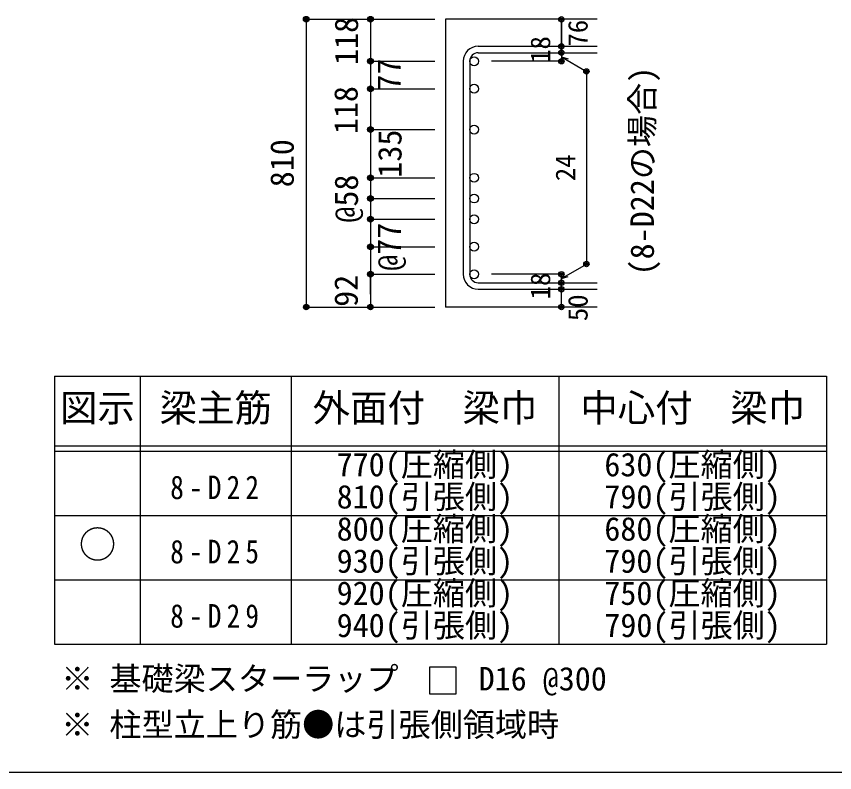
# Model space of a CAD drawing. Units: millimetres at full size, sheet at 1:30, with parts at other scales. Extents: x -5973 to 5954, y -4195 to 4201.
# Drawn here: x 1340 to 3633, y -4195 to -2078 of the extents above; entities that cross this region are included whole.
import ezdxf
from ezdxf.enums import TextEntityAlignment as Align

# ---------------------------------------------------------------- set-up
doc = ezdxf.new("R2010")
doc.units = ezdxf.units.MM
doc.header["$LTSCALE"] = 30
doc.header["$PDMODE"] = 32
doc.header["$PDSIZE"] = 15
for name, color, linetype in [('0-1_躯体線', 2, 'Continuous'), ('0-5_基礎梁筋', 7, 'Continuous'), ('0-6_スタラップ筋', 7, 'Continuous'), ('0-7_文字', 4, 'Continuous'), ('0-D_寸法', 4, 'Continuous'), ('6-7_文字', 7, 'Continuous'), ('6-E_枠', 7, 'Continuous'), ('F-0_枠', 6, 'Continuous')]:
    doc.layers.add(name, color=color, linetype=linetype)
doc.styles.add('ＭＳ ゴシック', font='')
doc.styles.get('ＭＳ ゴシック').set_extended_font_data('MS Gothic')

msp = doc.modelspace()

# ---------------------------------------------------------------- linework, layer by layer
at = {"layer": '0-1_躯体線'}
for p, q in [((2967.44, -2085.68), (2542.44, -2085.68)), ((2542.44, -2085.68), (2542.44, -2891.68)), ((2967.44, -2891.68), (2542.44, -2891.68))]:
    msp.add_line(p, q, dxfattribs=at)
at = {"layer": '0-5_基礎梁筋', "color": 3}
for centre in [(2622.94, -2203.38), (2622.94, -2280.38), (2622.94, -2394.68), (2622.94, -2529.68), (2622.94, -2587.68), (2622.94, -2645.68), (2622.94, -2722.68), (2622.94, -2799.68)]:
    msp.add_circle(centre, 12.5, dxfattribs=at)
at = {"layer": '0-6_スタラップ筋'}
for p, q in [((2634.44, -2161.38), (2967.44, -2161.38)), ((2634.44, -2179.38), (2967.44, -2179.38)), ((2592.44, -2203.38), (2592.44, -2799.68)), ((2610.44, -2203.38), (2610.44, -2799.68)), ((2634.44, -2823.68), (2967.44, -2823.68)), ((2634.44, -2841.68), (2967.44, -2841.68))]:
    msp.add_line(p, q, dxfattribs=at)
for centre, radius, start, end in [((2634.44, -2203.38), 42, 90, 180), ((2634.44, -2203.38), 24, 90, 180), ((2634.44, -2799.68), 42, 180, 270), ((2634.44, -2799.68), 24, 180, 270)]:
    msp.add_arc(centre, radius, start, end, dxfattribs=at)
at = {"layer": '0-D_寸法'}
for p, q in [((2152.44, -2085.68), (2332.44, -2085.68)), ((2152.44, -2085.68), (2332.44, -2085.68)), ((2152.44, -2085.68), (2152.44, -2891.68)), ((2332.44, -2085.68), (2512.44, -2085.68)), ((2332.44, -2085.68), (2512.44, -2085.68)), ((2332.44, -2085.68), (2332.44, -2891.68)), ((2867.44, -2161.38), (2867.44, -2085.68)), ((2867.44, -2085.68), (2867.44, -2161.38)), ((2867.44, -2179.38), (2867.44, -2161.38)), ((2867.44, -2179.38), (2867.44, -2203.38)), ((2867.44, -2191.38), (2937.5, -2231.83)), ((2867.44, -2191.38), (2886.76, -2196.55)), ((2332.44, -2203.38), (2512.44, -2203.38)), ((2332.44, -2203.38), (2512.44, -2203.38)), ((2867.44, -2203.38), (2671.35, -2203.38)), ((2937.5, -2231.83), (2937.5, -2771.23)), ((2332.44, -2280.38), (2512.44, -2280.38)), ((2332.44, -2280.38), (2512.44, -2280.38)), ((2332.44, -2394.68), (2512.44, -2394.68)), ((2332.44, -2394.68), (2512.44, -2394.68)), ((2332.44, -2529.68), (2512.44, -2529.68)), ((2332.44, -2529.68), (2512.44, -2529.68)), ((2332.44, -2587.68), (2512.44, -2587.68)), ((2332.44, -2587.68), (2512.44, -2587.68)), ((2332.44, -2645.68), (2512.44, -2645.68)), ((2332.44, -2645.68), (2512.44, -2645.68)), ((2332.44, -2722.68), (2512.44, -2722.68)), ((2332.44, -2722.68), (2512.44, -2722.68)), ((2867.44, -2811.68), (2937.5, -2771.23)), ((2332.44, -2855.64), (2332.44, -2799.68)), ((2332.44, -2799.68), (2512.44, -2799.68)), ((2332.44, -2799.68), (2512.44, -2799.68)), ((2867.44, -2799.68), (2671.35, -2799.68)), ((2867.44, -2823.68), (2867.44, -2799.68)), ((2867.44, -2811.68), (2886.76, -2806.5))]:
    msp.add_line(p, q, dxfattribs=at)
for points in [[(2867.44, -2891.68), (2867.44, -2841.68), (2867.44, -2823.68)], [(2152.44, -2891.68), (2332.44, -2891.68), (2512.44, -2891.68)]]:
    msp.add_lwpolyline(points, dxfattribs=at)
for centre, radius in [((2152.44, -2085.68), 8), ((2152.44, -2085.68), 7.2), ((2152.44, -2085.68), 6.4), ((2152.44, -2085.68), 5.6), ((2152.44, -2085.68), 4.8), ((2152.44, -2085.68), 4), ((2152.44, -2085.68), 3.2), ((2152.44, -2085.68), 2.4), ((2152.44, -2085.68), 1.6), ((2152.44, -2085.68), 0.8), ((2332.44, -2085.68), 8), ((2332.44, -2085.68), 7.2), ((2332.44, -2085.68), 6.4), ((2332.44, -2085.68), 5.6), ((2332.44, -2085.68), 4.8), ((2332.44, -2085.68), 4), ((2332.44, -2085.68), 3.2), ((2332.44, -2085.68), 2.4), ((2332.44, -2085.68), 1.6), ((2332.44, -2085.68), 0.8), ((2867.44, -2085.68), 4), ((2867.44, -2085.68), 3.6), ((2867.44, -2085.68), 3.2), ((2867.44, -2085.68), 2.8), ((2867.44, -2085.68), 2.4), ((2867.44, -2085.68), 2), ((2867.44, -2085.68), 1.6), ((2867.44, -2085.68), 1.2), ((2867.44, -2085.68), 0.8), ((2867.44, -2085.68), 0.4), ((2867.44, -2161.38), 4), ((2867.44, -2179.38), 4), ((2867.44, -2161.38), 3.6), ((2867.44, -2179.38), 3.6), ((2867.44, -2161.38), 3.2), ((2867.44, -2179.38), 3.2), ((2867.44, -2161.38), 2.8), ((2867.44, -2179.38), 2.8), ((2867.44, -2161.38), 2.4), ((2867.44, -2179.38), 2.4), ((2867.44, -2161.38), 2), ((2867.44, -2179.38), 2), ((2867.44, -2161.38), 1.6), ((2867.44, -2179.38), 1.6), ((2867.44, -2161.38), 1.2), ((2867.44, -2161.38), 0.8), ((2867.44, -2161.38), 0.4), ((2332.44, -2203.38), 8), ((2332.44, -2203.38), 7.2), ((2332.44, -2203.38), 6.4), ((2332.44, -2203.38), 5.6), ((2332.44, -2203.38), 4.8), ((2332.44, -2203.38), 4), ((2332.44, -2203.38), 3.2), ((2867.44, -2203.38), 4), ((2867.44, -2203.38), 3.6), ((2867.44, -2203.38), 3.2), ((2867.44, -2203.38), 2.8), ((2867.44, -2179.38), 1.2), ((2867.44, -2179.38), 0.8), ((2867.44, -2179.38), 0.4), ((2332.44, -2203.38), 2.4), ((2332.44, -2203.38), 1.6), ((2332.44, -2203.38), 0.8), ((2867.44, -2203.38), 2.4), ((2867.44, -2203.38), 2), ((2867.44, -2203.38), 1.6), ((2867.44, -2203.38), 1.2), ((2867.44, -2203.38), 0.8), ((2867.44, -2203.38), 0.4), ((2937.5, -2231.83), 4), ((2937.5, -2231.83), 3.6), ((2937.5, -2231.83), 3.2), ((2937.5, -2231.83), 2.8), ((2937.5, -2231.83), 2.4), ((2937.5, -2231.83), 2), ((2937.5, -2231.83), 1.6), ((2937.5, -2231.83), 1.2), ((2937.5, -2231.83), 0.8), ((2937.5, -2231.83), 0.4), ((2332.44, -2280.38), 8), ((2332.44, -2280.38), 7.2), ((2332.44, -2280.38), 6.4), ((2332.44, -2280.38), 5.6), ((2332.44, -2280.38), 4.8), ((2332.44, -2280.38), 4), ((2332.44, -2280.38), 3.2), ((2332.44, -2280.38), 2.4), ((2332.44, -2280.38), 1.6), ((2332.44, -2280.38), 0.8), ((2332.44, -2394.68), 8), ((2332.44, -2394.68), 7.2), ((2332.44, -2394.68), 6.4), ((2332.44, -2394.68), 5.6), ((2332.44, -2394.68), 4.8), ((2332.44, -2394.68), 4), ((2332.44, -2394.68), 3.2), ((2332.44, -2394.68), 2.4), ((2332.44, -2394.68), 1.6), ((2332.44, -2394.68), 0.8), ((2332.44, -2529.68), 8), ((2332.44, -2529.68), 7.2), ((2332.44, -2529.68), 6.4), ((2332.44, -2529.68), 5.6), ((2332.44, -2529.68), 4.8), ((2332.44, -2529.68), 4), ((2332.44, -2529.68), 3.2), ((2332.44, -2529.68), 2.4), ((2332.44, -2529.68), 1.6), ((2332.44, -2529.68), 0.8), ((2332.44, -2587.68), 8), ((2332.44, -2587.68), 7.2), ((2332.44, -2587.68), 6.4), ((2332.44, -2587.68), 5.6), ((2332.44, -2587.68), 4.8), ((2332.44, -2587.68), 4), ((2332.44, -2587.68), 3.2), ((2332.44, -2587.68), 2.4), ((2332.44, -2587.68), 1.6), ((2332.44, -2587.68), 0.8), ((2332.44, -2645.68), 8), ((2332.44, -2645.68), 7.2), ((2332.44, -2645.68), 6.4), ((2332.44, -2645.68), 5.6), ((2332.44, -2645.68), 4.8), ((2332.44, -2645.68), 4), ((2332.44, -2645.68), 3.2), ((2332.44, -2645.68), 2.4), ((2332.44, -2645.68), 1.6), ((2332.44, -2645.68), 0.8), ((2332.44, -2722.68), 8), ((2332.44, -2722.68), 7.2), ((2332.44, -2722.68), 6.4), ((2332.44, -2722.68), 5.6), ((2332.44, -2722.68), 4.8), ((2332.44, -2722.68), 4), ((2332.44, -2722.68), 3.2), ((2332.44, -2722.68), 2.4), ((2332.44, -2722.68), 1.6), ((2332.44, -2722.68), 0.8), ((2937.5, -2771.23), 4), ((2937.5, -2771.23), 3.6), ((2937.5, -2771.23), 3.2), ((2937.5, -2771.23), 2.8), ((2937.5, -2771.23), 2.4), ((2937.5, -2771.23), 2), ((2937.5, -2771.23), 1.6), ((2937.5, -2771.23), 1.2), ((2937.5, -2771.23), 0.8), ((2937.5, -2771.23), 0.4), ((2332.44, -2799.68), 8), ((2332.44, -2799.68), 7.2), ((2332.44, -2799.68), 6.4), ((2332.44, -2799.68), 5.6), ((2332.44, -2799.68), 4.8), ((2332.44, -2799.68), 4), ((2332.44, -2799.68), 3.2), ((2867.44, -2799.68), 4), ((2867.44, -2799.68), 3.6), ((2867.44, -2799.68), 3.2), ((2332.44, -2799.68), 2.4), ((2332.44, -2799.68), 1.6), ((2332.44, -2799.68), 0.8), ((2867.44, -2823.68), 4), ((2867.44, -2799.68), 2.8), ((2867.44, -2799.68), 2.4), ((2867.44, -2799.68), 2), ((2867.44, -2799.68), 1.6), ((2867.44, -2799.68), 1.2), ((2867.44, -2799.68), 0.8), ((2867.44, -2799.68), 0.4), ((2867.44, -2841.68), 4), ((2867.44, -2823.68), 3.6), ((2867.44, -2841.68), 3.6), ((2867.44, -2823.68), 3.2), ((2867.44, -2841.68), 3.2), ((2867.44, -2823.68), 2.8), ((2867.44, -2841.68), 2.8), ((2867.44, -2823.68), 2.4), ((2867.44, -2841.68), 2.4), ((2867.44, -2823.68), 2), ((2867.44, -2841.68), 2), ((2867.44, -2823.68), 1.6), ((2867.44, -2841.68), 1.6), ((2867.44, -2823.68), 1.2), ((2867.44, -2841.68), 1.2), ((2867.44, -2823.68), 0.8), ((2867.44, -2841.68), 0.8), ((2867.44, -2823.68), 0.4), ((2867.44, -2841.68), 0.4), ((2152.44, -2891.68), 7.2), ((2152.44, -2891.68), 6.4), ((2152.44, -2891.68), 5.6), ((2152.44, -2891.68), 4.8), ((2152.44, -2891.68), 4), ((2152.44, -2891.68), 3.2), ((2332.44, -2891.68), 7.2), ((2332.44, -2891.68), 6.4), ((2332.44, -2891.68), 5.6), ((2332.44, -2891.68), 4.8), ((2332.44, -2891.68), 4), ((2332.44, -2891.68), 3.2), ((2867.44, -2891.68), 4), ((2867.44, -2891.68), 3.6), ((2867.44, -2891.68), 3.2), ((2152.44, -2891.68), 2.4), ((2152.44, -2891.68), 1.6), ((2152.44, -2891.68), 0.8), ((2332.44, -2891.68), 2.4), ((2332.44, -2891.68), 1.6), ((2332.44, -2891.68), 0.8), ((2867.44, -2891.68), 2.8), ((2867.44, -2891.68), 2.4), ((2867.44, -2891.68), 2), ((2867.44, -2891.68), 1.6), ((2867.44, -2891.68), 1.2), ((2867.44, -2891.68), 0.8), ((2867.44, -2891.68), 0.4)]:
    msp.add_circle(centre, radius, dxfattribs=at)
at = {"layer": '0-D_寸法', "color": 7}
for p in [(2152.44, -2085.68), (2332.44, -2085.68), (2867.44, -2085.68), (2867.44, -2161.38), (2867.44, -2179.38), (2332.44, -2203.38), (2867.44, -2203.38), (2937.5, -2231.83), (2332.44, -2280.38), (2332.44, -2394.68), (2332.44, -2529.68), (2332.44, -2587.68), (2332.44, -2645.68), (2332.44, -2722.68), (2937.5, -2771.23), (2332.44, -2799.68), (2867.44, -2799.68), (2867.44, -2823.68), (2867.44, -2841.68), (2152.44, -2891.68), (2332.44, -2891.68), (2867.44, -2891.68)]:
    msp.add_point(p, dxfattribs=at)
at = {"layer": '6-7_文字'}
msp.add_lwpolyline([(2497.68, -3974.7), (2572.68, -3974.7), (2572.68, -3899.7), (2497.68, -3899.7)], close=True, dxfattribs=at)
at = {"layer": '6-E_枠', "color": 3}
for p, q in [((1447.71, -3085.43), (1447.71, -3835.43)), ((1447.71, -3085.43), (3610.24, -3085.43)), ((3610.24, -3085.43), (3610.24, -3835.43)), ((1447.71, -3835.43), (3610.24, -3835.43))]:
    msp.add_line(p, q, dxfattribs=at)
at = {"layer": '6-E_枠'}
for p, q in [((1687.71, -3085.43), (1687.71, -3835.43)), ((2110.24, -3085.43), (2110.24, -3835.43)), ((2860.24, -3085.43), (2860.24, -3835.43)), ((1447.71, -3280.43), (3610.24, -3280.43)), ((1447.71, -3295.43), (3610.24, -3295.43)), ((1447.71, -3475.43), (3610.24, -3475.43)), ((1447.71, -3655.43), (3610.24, -3655.43))]:
    msp.add_line(p, q, dxfattribs=at)
at = {"layer": 'F-0_枠'}
msp.add_lwpolyline([(5954.1, -4195.24), (590.94, -4195.24), (-5972.88, -4195.24)], dxfattribs=at)

# ---------------------------------------------------------------- texts
at = {"layer": '0-7_文字', "color": 7, "style": 'ＭＳ ゴシック'}
msp.add_text('(8-D22の場合)', height=65.98, rotation=90, dxfattribs=at).set_placement((3146.43, -2803), align=Align.BOTTOM_LEFT)
at = {"layer": '0-D_寸法', "style": 'ＭＳ ゴシック'}
for s, height, p in [('118', 65.98, (2317.57, -2213.77)), ('76', 54.99, (2957.42, -2162.02)), ('18', 54.99, (2852.44, -2207.88)), ('77', 65.98, (2437.32, -2285.47)), ('118', 65.98, (2316.41, -2407.55)), ('135', 65.98, (2439.37, -2529.33)), ('810', 65.98, (2137.44, -2556.18)), ('24', 54.99, (2922.5, -2539.03)), ('@58', 65.98, (2317.44, -2655.18)), ('@77', 65.98, (2437.44, -2790.18)), ('92', 65.98, (2316.75, -2890.97)), ('18', 54.99, (2852.44, -2870.18)), ('50', 54.99, (2957.44, -2930.98))]:
    msp.add_text(s, height=height, rotation=90, dxfattribs=at).set_placement(p, align=Align.BOTTOM_LEFT)
at = {"layer": '6-7_文字', "color": 2, "style": 'ＭＳ ゴシック'}
for s, p in [('図示', (1462.71, -3235.43)), ('梁主筋', (1741.48, -3235.43)), ('外面付\u3000梁巾', (2170.24, -3235.43)), ('中心付\u3000梁巾', (2920.24, -3235.43)), ('○', (1515.21, -3617.93))]:
    msp.add_text(s, height=76.98, dxfattribs=at).set_placement(p, align=Align.BOTTOM_LEFT)
at = {"layer": '6-7_文字', "style": 'ＭＳ ゴシック'}
for s, p in [('770(圧縮側)', (2237.74, -3385.43)), ('630(圧縮側)', (2987.74, -3385.43)), ('810(引張側)', (2237.74, -3475.43)), ('790(引張側)', (2987.74, -3475.43)), ('800(圧縮側)', (2237.74, -3565.43)), ('680(圧縮側)', (2987.74, -3565.43)), ('930(引張側)', (2237.74, -3655.43)), ('790(引張側)', (2987.74, -3655.43)), ('920(圧縮側)', (2237.74, -3745.43)), ('750(圧縮側)', (2987.74, -3745.43)), ('940(引張側)', (2237.74, -3835.43)), ('790(引張側)', (2987.74, -3835.43)), ('※ 基礎梁スターラップ     D16 @300', (1466.27, -3985.01)), ('※ 柱型立上り筋●は引張側領域時', (1466.27, -4113.51))]:
    msp.add_text(s, height=65.98, dxfattribs=at).set_placement(p, align=Align.BOTTOM_LEFT)
at = {"layer": '6-7_文字', "char_height": 65.98, "attachment_point": 7, "style": 'ＭＳ ゴシック'}
for s, insert in [('\\T1.38;\\W0.85;8-D22', (1771.48, -3430.43)), ('\\T1.38;\\W0.85;8-D25', (1771.48, -3610.43)), ('\\T1.38;\\W0.85;8-D29', (1771.48, -3790.43))]:
    msp.add_mtext(s, dxfattribs=dict(at, insert=insert))

doc.saveas('drawing.dxf')
